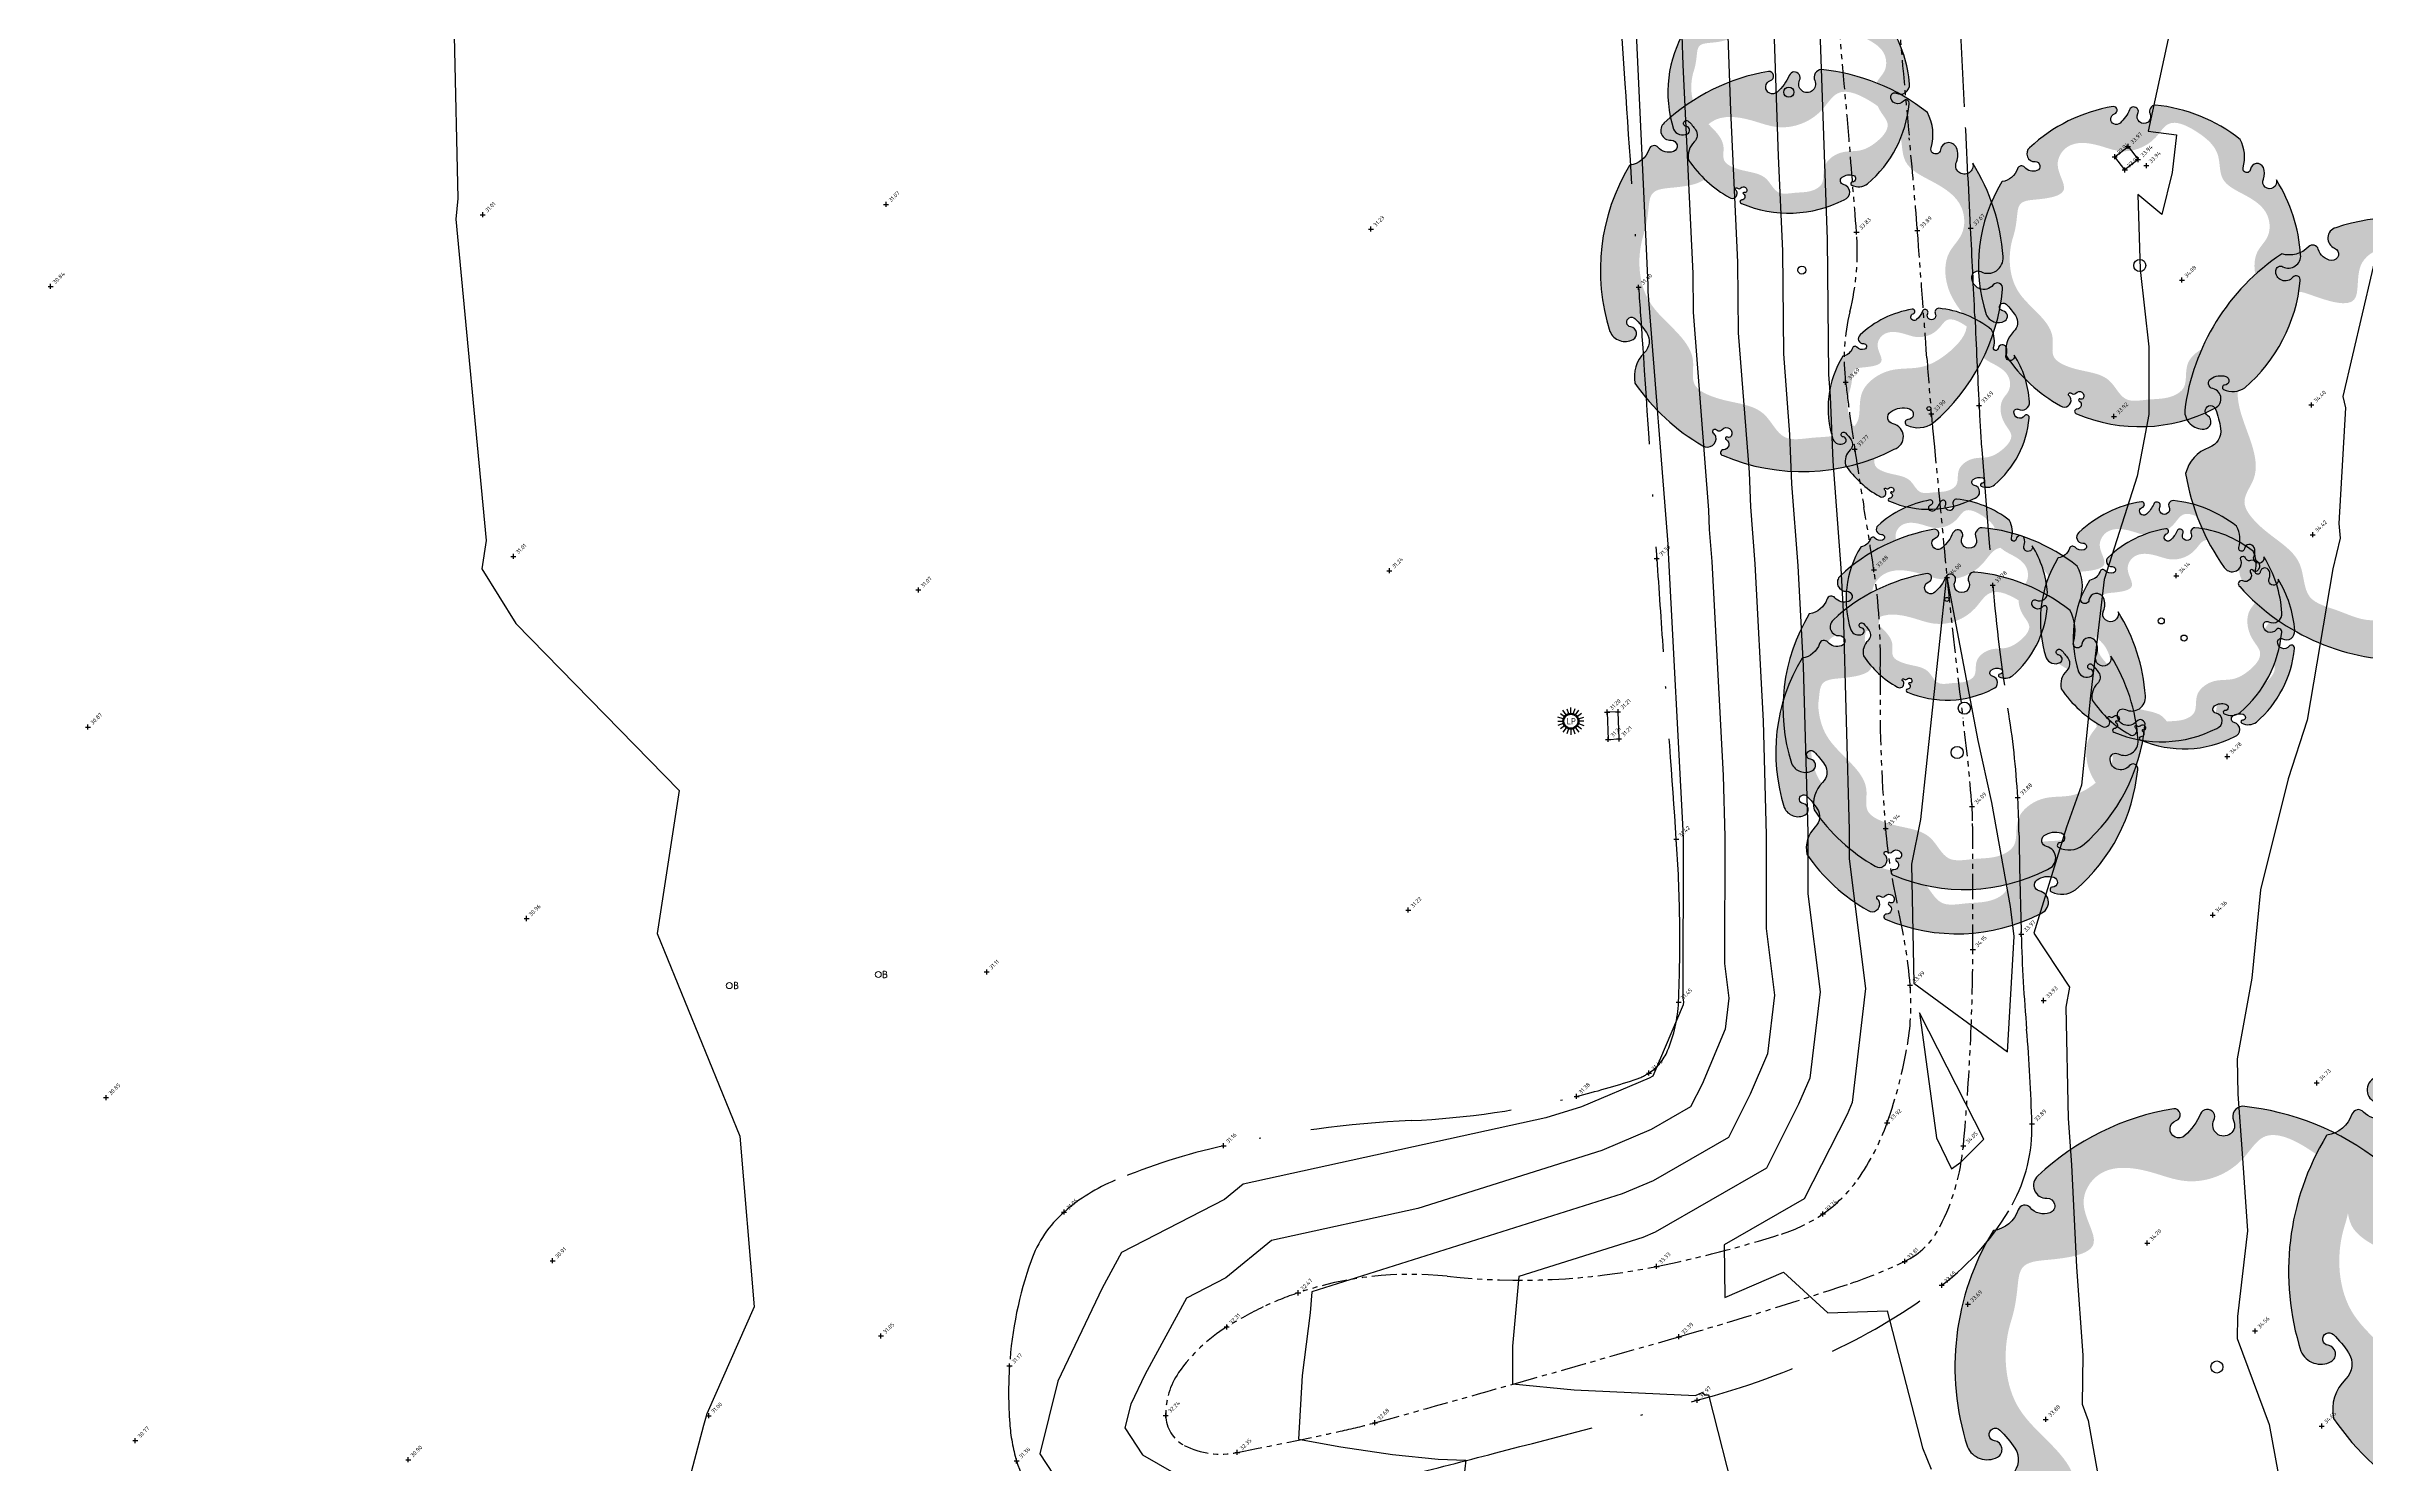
# Model space of a CAD drawing. Header units: metres. Extents: x 246075 to 247503, y 7418632 to 7419642.
# Drawn here: x 246626.3 to 246741.4, y 7418872.9 to 7418943.2 of the extents above; entities that cross this region are included whole.
import ezdxf
from ezdxf.enums import TextEntityAlignment as Align

# ---------------------------------------------------------------- set-up
doc = ezdxf.new("R2010")
doc.units = ezdxf.units.M
doc.linetypes.add('DASHDOT', pattern=[10, 5, -2.5, 0, -2.5])
doc.linetypes.add('PHANTOM', pattern=[2.5, 1.25, -0.25, 0.25, -0.25, 0.25, -0.25])
for name, color, linetype in [('102_TOP_OF_BANK', 37, 'PHANTOM'), ('102_TOP_OF_BANK-L', 37, 'PHANTOM'), ('102_TOP_OF_BANK-S', 37, 'PHANTOM'), ('103_TOE_OF_BATTER', 37, 'DASHDOT'), ('103_TOE_OF_BATTER-L', 37, 'DASHDOT'), ('103_TOE_OF_BATTER-S', 37, 'DASHDOT'), ('104_EXISTING_SURFACE-L', 35, 'Continuous'), ('104_EXISTING_SURFACE-S', 35, 'Continuous'), ('201_SINGLE_TREE-H', 63, 'Continuous'), ('201_SINGLE_TREE-S', 96, 'Continuous'), ('EX-BOLLARD_(SLS)', 89, 'Continuous'), ('Surface_Contours_Major', 4, 'Continuous'), ('Surface_Contours_Minor', 253, 'Continuous')]:
    doc.layers.add(name, color=color, linetype=linetype)
for name, color, linetype, true_color in [('762_UNCLASSIFIED_PIT', 7, 'Continuous', 0xff64ac), ('762_UNCLASSIFIED_PIT-L', 7, 'Continuous', 0xff64ac), ('762_UNCLASSIFIED_PIT-S', 7, 'Continuous', 0xff64ac), ('EX-ELECT_PIT_(SLS)', 7, 'Continuous', 0xffa500), ('EX-LIGHT_(SLS)', 7, 'Continuous', 0xffa500)]:
    doc.layers.add(name, color=color, linetype=linetype, true_color=true_color)
doc.styles.add('ISO', font='iso.shx')
doc.styles.add('ISO2.5', font='isocp.shx', dxfattribs={"height": 2.5})

# ---------------------------------------------------------------- blocks, each defined once
blk = doc.blocks.new('201T')
at = {"layer": '201_SINGLE_TREE-S'}
blk.add_circle((0, 0), 0.5, dxfattribs=at)
blk = doc.blocks.new('201C')
at = {"layer": '201_SINGLE_TREE-H', "transparency": 33554534}
h = blk.add_hatch(color=256, dxfattribs=at)
h.paths.add_polyline_path([(-0.3717, -0.3344, 0.222926), (0.0196, -0.4996, 0.770799), (0.0439, -0.4417, -0.650302), (0.0511, -0.4116, -0.234737), (0.0964, -0.4247, -0.847312), (0.0816, -0.4475, 0.78443), (0.0732, -0.4583, 0.276934), (0.1352, -0.4813, 0.193599), (0.4309, -0.2536, 0.800435), (0.4144, -0.2337, -0.75216), (0.3757, -0.1925, -0.528914), (0.4006, -0.1909, 0.594112), (0.4663, -0.1804, 0.123805), (0.4962, 0.0616, -1.41759), (0.4607, 0.0811, 0.206906), (0.4758, 0.1133, 0.759729), (0.4374, 0.1252, -1.073307), (0.4187, 0.1392, 0.194379), (0.4474, 0.2231, 0.144612), (0.2544, 0.4304, 0.53339), (0.2277, 0.4128, -1.592592), (0.1939, 0.4293, 1.030038), (0.1758, 0.4513, -0.10361), (0.1314, 0.4262, -1.238487), (0.1282, 0.4593, 0.884725), (0.1336, 0.4818, 0.147549), (-0.1551, 0.4753, 0.71725), (-0.1579, 0.4291, -0.864032), (-0.1646, 0.4015, -0.310704), (-0.1946, 0.4266, 0.58143), (-0.2167, 0.4321, -0.281558), (-0.2766, 0.4162), (-0.2775, 0.4159, 0.217121), (-0.4959, 0.0634), (-0.4959, 0.0634, 0.440011), (-0.4522, 0.021, 0.723973), (-0.4442, 0.0516, -1.384648), (-0.4262, 0.0659, -0.051107), (-0.4149, 0.0223, -0.361502), (-0.441, -0.0208, 0.256822), (-0.4937, -0.0791, 0.116166), (-0.4065, -0.2911, 0.67803), (-0.3682, -0.2843, 0.170035), (-0.3696, -0.274, -1.054701), (-0.3596, -0.2696, 0.431903), (-0.3468, -0.2749, -0.910728), (-0.3329, -0.2993, -0.42046), (-0.3418, -0.2976, 1.007885), (-0.3479, -0.3018, -0.766634), (-0.3646, -0.3216, 0.938602), (-0.3717, -0.3344)])
edge = h.paths.add_edge_path(flags=16)
edge.add_spline(control_points=[(-0.3177, 0.2468), (-0.303, 0.2628), (-0.2856, 0.2893), (-0.256, 0.3411), (-0.1928, 0.3155), (-0.0921, 0.286), (-0.1162, 0.3941), (-0.0359, 0.4462), (0.0392, 0.3985), (0.1028, 0.3299), (0.1957, 0.3214), (0.2784, 0.3804), (0.3442, 0.2961), (0.3785, 0.2147), (0.3303, 0.1307), (0.3915, 0.0592), (0.4378, -0.0139), (0.4055, -0.0919), (0.3459, -0.1091), (0.3102, -0.1666), (0.3057, -0.2282), (0.3286, -0.3091), (0.2408, -0.3447), (0.1647, -0.3496), (0.103, -0.3142), (0.0463, -0.3153), (0.0047, -0.3356), (-0.0139, -0.3682), (-0.0327, -0.4069), (-0.0927, -0.4151), (-0.1463, -0.3868), (-0.23, -0.3665), (-0.2245, -0.2773), (-0.2864, -0.2294), (-0.3344, -0.1941), (-0.3737, -0.1409), (-0.3276, -0.0866), (-0.344, -0.0009), (-0.3866, 0.0828), (-0.3665, 0.1796), (-0.3359, 0.2271), (-0.3177, 0.2468)], knot_values=[0, 0, 0, 0, 0.064972, 0.101243, 0.15652, 0.245586, 0.324463, 0.387907, 0.486094, 0.554514, 0.671826, 0.728629, 0.823661, 0.919885, 0.989953, 1.075257, 1.171704, 1.23593, 1.293575, 1.346478, 1.426142, 1.479146, 1.570817, 1.644481, 1.712561, 1.774901, 1.807, 1.846291, 1.885582, 1.928182, 2.007036, 2.074591, 2.151638, 2.226455, 2.293426, 2.340744, 2.397548, 2.47317, 2.587294, 2.673595, 2.754259, 2.754259, 2.754259, 2.754259], degree=3, periodic=0)
at = {"layer": '201_SINGLE_TREE-S'}
blk.add_lwpolyline([(-0.3717, -0.3344, 0.222926), (0.0196, -0.4996, 0.770799), (0.0439, -0.4417, -0.650302), (0.0511, -0.4116, -0.234737), (0.0964, -0.4247, -0.847312), (0.0816, -0.4475, 0.78443), (0.0732, -0.4583, 0.276934), (0.1352, -0.4813, 0.193599), (0.4309, -0.2536, 0.800435), (0.4144, -0.2337, -0.75216), (0.3757, -0.1925, -0.528914), (0.4006, -0.1909, 0.594112), (0.4663, -0.1804, 0.123805), (0.4962, 0.0616, -1.41759), (0.4607, 0.0811, 0.206906), (0.4758, 0.1133, 0.759729), (0.4374, 0.1252, -1.073307), (0.4187, 0.1392, 0.194379), (0.4474, 0.2231, 0.144612), (0.2544, 0.4304, 0.53339), (0.2277, 0.4128, -1.592592), (0.1939, 0.4293, 1.030038), (0.1758, 0.4513, -0.10361), (0.1314, 0.4262, -1.238487), (0.1282, 0.4593, 0.884725), (0.1336, 0.4818, 0.147549), (-0.1551, 0.4753, 0.71725), (-0.1579, 0.4291, -0.864032), (-0.1646, 0.4015, -0.310704), (-0.1946, 0.4266, 0.58143), (-0.2167, 0.4321, -0.281558), (-0.2766, 0.4162), (-0.2775, 0.4159, 0.217121), (-0.4959, 0.0634), (-0.4959, 0.0634, 0.440011), (-0.4522, 0.021, 0.723973), (-0.4442, 0.0516, -1.384648), (-0.4262, 0.0659, -0.051107), (-0.4149, 0.0223, -0.361502), (-0.441, -0.0208, 0.256822), (-0.4937, -0.0791, 0.116166), (-0.4065, -0.2911, 0.67803), (-0.3682, -0.2843, 0.170035), (-0.3696, -0.274, -1.054701), (-0.3596, -0.2696, 0.431903), (-0.3468, -0.2749, -0.910728), (-0.3329, -0.2993, -0.42046), (-0.3418, -0.2976, 1.007885), (-0.3479, -0.3018, -0.766634), (-0.3646, -0.3216, 0.938602), (-0.3717, -0.3344)], format="xyb", dxfattribs=at)
blk = doc.blocks.new('CROSS')
at = {"color": 0, "linetype": 'Continuous'}
for p, q in [((-0.5, 0), (0.5, 0)), ((0, -0.5), (0, 0.5))]:
    blk.add_line(p, q, dxfattribs=at)
blk = doc.blocks.new('BOLR')
at = {"color": 0, "linetype": 'Continuous', "lineweight": 13}
for p, q in [((0.34, 0.17), (0.25, 0.17)), ((0.25, 0.17), (0.25, -0.16)), ((0.34, 0.02), (0.25, 0.02)), ((0.25, 0.02), (0.26, 0.02)), ((0.39, 0.15), (0.34, 0.17)), ((0.34, 0.02), (0.39, 0.04)), ((0.38, 0.01), (0.34, 0.02)), ((0.42, -0.03), (0.38, 0.01)), ((0.41, 0.1), (0.39, 0.15)), ((0.39, 0.04), (0.41, 0.1)), ((0.25, -0.16), (0.34, -0.16)), ((0.25, -0.16), (0.26, -0.16)), ((0.34, -0.16), (0.38, -0.15)), ((0.38, -0.15), (0.42, -0.11)), ((0.43, -0.07), (0.42, -0.03)), ((0.42, -0.11), (0.43, -0.07))]:
    blk.add_line(p, q, dxfattribs=at)
blk.add_circle((0, 0), 0.15, dxfattribs=at)
blk = doc.blocks.new('LP')
at = {"layer": 'EX-LIGHT_(SLS)', "color": 0}
for p, q in [((-0.38, 0.12), (-0.65, 0.21)), ((-0.65, 0), (-0.4, 0)), ((-0.52, 0.38), (-0.32, 0.23)), ((-0.23, 0.32), (-0.4, 0.55)), ((-0.2, 0.62), (-0.12, 0.38)), ((0, 0.4), (0, 0.68)), ((0.2, 0.62), (0.12, 0.38)), ((0.23, 0.32), (0.4, 0.55)), ((0.52, 0.38), (0.32, 0.23)), ((0.38, 0.12), (0.65, 0.21)), ((-0.38, -0.12), (-0.65, -0.21)), ((-0.32, -0.23), (-0.52, -0.38)), ((-0.23, -0.32), (-0.4, -0.55)), ((-0.12, -0.38), (-0.2, -0.62)), ((0, -0.4), (0, -0.68)), ((0.12, -0.38), (0.2, -0.62)), ((0.23, -0.32), (0.4, -0.55)), ((0.32, -0.23), (0.52, -0.38)), ((0.38, -0.12), (0.65, -0.21)), ((0.65, 0), (0.4, 0))]:
    blk.add_line(p, q, dxfattribs=at)
for radius in [0.396, 0.349]:
    blk.add_circle((0, 0), radius, dxfattribs=at)
at = {"layer": 'EX-LIGHT_(SLS)', "color": 0, "style": 'ISO'}
blk.add_text('LP', height=0.315, dxfattribs=at).set_placement((0.02, 0), align=Align.MIDDLE_CENTER)

msp = doc.modelspace()

# ---------------------------------------------------------------- linework, layer by layer
at = {"layer": '102_TOP_OF_BANK'}
for points in [[(246715.19, 7418944.92, -0.000988), (246715.74, 7418938.62, -0.001357), (246716.11, 7418934.02, -0.081479), (246715.78, 7418930.06, 0.092879), (246715.57, 7418926.57, 0.002972), (246715.77, 7418924.99, 0.002681), (246716.02, 7418923.25, 0.005121), (246716.48, 7418920.35, -0.004816), (246716.97, 7418917.26, -0.042133), (246717.29, 7418912.3, 0.026488), (246717.55, 7418904.42, 0.035461), (246718.16, 7418900.51, -0.035809), (246718.77, 7418896.64, -0.062503), (246718.65, 7418893.75, -0.044368), (246717.63, 7418889.81, -0.068321), (246716.17, 7418887, -0.089297), (246714.44, 7418885.29, -0.073336), (246712.39, 7418884.29, -0.025938), (246706.19, 7418882.68, -0.077441), (246695.8, 7418882.19, 0.108808), (246688.41, 7418881.37, 0.029754), (246686.68, 7418880.67, 0.026977), (246684.87, 7418879.68, 0.103466), (246682.48, 7418877.41, 0.156865), (246681.84, 7418875.29, 0.275264), (246682.76, 7418873.8, 0.173611), (246685.39, 7418873.45)], [(246685.39, 7418873.45, 0.004877), (246690.5, 7418874.5, 0.01433), (246692.22, 7418874.92, 0.001489), (246699.07, 7418876.84, 0.001237), (246707.3, 7418879.19, 0.010361), (246715.81, 7418881.84, 0.031749), (246718.5, 7418882.93, 0.164546), (246720.25, 7418884.65, 0.094628), (246721.41, 7418888.67, 0.010791), (246721.76, 7418893.68, 0.011457), (246721.88, 7418898.41, 0.002103), (246721.87, 7418904.79, 0.018556), (246721.84, 7418905.51, 0.011873), (246721.39, 7418909.9, -0.007486), (246720.6, 7418916.87, -0.000407), (246719.93, 7418923.8, -0.002374), (246719.82, 7418924.99, -0.003906), (246719.6, 7418927.77, 0.001717), (246719.13, 7418934.1, 0.004914), (246718.73, 7418938.7, -0.003568), (246718.16, 7418945.05, -0.040433)]]:
    msp.add_lwpolyline(points, format="xyb", dxfattribs=at)
at = {"layer": '103_TOE_OF_BATTER'}
for points in [[(246704.35, 7418945.35, 0.000145), (246704.62, 7418941.4, 0.000057), (246705.3, 7418931.28, 0.000011), (246705.49, 7418928.48, 0.000003), (246706.2, 7418917.81, 0.000938), (246706.52, 7418913.18, -0.000466), (246707.17, 7418903.88, -0.014093), (246707.34, 7418899.9, -0.013716), (246707.28, 7418895.8, -0.088396), (246706.74, 7418893.39, -0.15409), (246705.81, 7418892.28, -0.062874), (246705.08, 7418891.94, -0.017023), (246702.22, 7418891.12, -0.049975), (246694.01, 7418889.92, 0.044159), (246684.71, 7418888.67, 0.043114), (246679.34, 7418886.96, 0.08176), (246676.8, 7418885.38, 0.127836), (246675.16, 7418882.96, 0.069246), (246674.09, 7418877.74, 0.035212), (246674.1, 7418874.89, 0.053286), (246674.44, 7418873.03, 0.125425), (246676.22, 7418870.06, 0.198698)], [(246693.68, 7418872.27, 0.00234), (246698.15, 7418873.41, 0.00104), (246708.2, 7418876.04, 0.045327), (246714.92, 7418878.48, 0.051309), (246720.34, 7418881.75, 0.104723), (246723.83, 7418885.74, 0.135064), (246724.81, 7418889.76, 0.014363), (246724.55, 7418894.45, -0.014276), (246724.28, 7418899.17, -0.00349), (246724.17, 7418904.23, 0.010281), (246724.11, 7418905.95, 0.026732), (246723.62, 7418910.39, -0.019395), (246722.87, 7418916.49, -0.002165), (246722.32, 7418923.23, -0.00671), (246722.19, 7418925.41, -0.001171), (246721.98, 7418929.84, 0.001184), (246721.77, 7418934.22, 0.000311), (246721.47, 7418940.23, 0.000353), (246721.2, 7418945.54, 0.005926)]]:
    msp.add_lwpolyline(points, format="xyb", dxfattribs=at)
at = {"layer": '762_UNCLASSIFIED_PIT'}
for p, q in [((246704.28, 7418910.21), (246703.74, 7418910.19)), ((246703.74, 7418910.19), (246703.79, 7418908.84)), ((246704.33, 7418908.86), (246704.28, 7418910.21)), ((246703.79, 7418908.84), (246704.33, 7418908.86))]:
    msp.add_line(p, q, dxfattribs=at)
at = {"layer": 'EX-ELECT_PIT_(SLS)'}
for p, q in [((246728.92, 7418937.76), (246729.58, 7418938.27)), ((246729.42, 7418937.1), (246728.92, 7418937.76)), ((246729.58, 7418938.27), (246730.08, 7418937.62)), ((246730.08, 7418937.62), (246729.42, 7418937.1))]:
    msp.add_line(p, q, dxfattribs=at)
at = {"layer": 'Surface_Contours_Major'}
for points, elevation in [([(246646.36, 7418951.85), (246646.73, 7418935.69), (246646.62, 7418934.66), (246648.12, 7418918.71), (246647.92, 7418917.3), (246649.6, 7418914.59), (246657.71, 7418906.31), (246656.61, 7418899.2), (246660.71, 7418889.15), (246661.42, 7418880.67), (246659.07, 7418875.37), (246658.91, 7418874.78), (246657.47, 7418869.34)], 31), ([(246707.4, 7418945.23), (246707.5, 7418942.32), (246707.99, 7418931.96), (246708, 7418930.04), (246708.77, 7418920.21), (246708.8, 7418919.25), (246708.93, 7418917.67), (246709.49, 7418907.04), (246709.57, 7418904), (246709.56, 7418897.72), (246709.78, 7418895.99), (246709.6, 7418894.46), (246708.45, 7418891.73), (246707.88, 7418890.61), (246705.92, 7418889.48), (246703.48, 7418888.44), (246694.34, 7418885.56), (246687.09, 7418883.97), (246684.83, 7418882.11), (246682.87, 7418881.1), (246680.82, 7418877.33), (246680.11, 7418875.84), (246679.82, 7418874.67), (246680.69, 7418873.33), (246685.47, 7418870.59)], 32), ([(246711.97, 7418945.05), (246712.22, 7418937.78), (246712.44, 7418933.09), (246712.48, 7418927.98), (246712.79, 7418923.97), (246712.89, 7418921.52), (246713.2, 7418917.45), (246713.47, 7418912.47), (246713.69, 7418904.22), (246713.69, 7418901.18), (246714.3, 7418896.31), (246713.8, 7418892.03), (246713.24, 7418890.73), (246711.64, 7418887.56), (246706.12, 7418884.38), (246705.51, 7418884.12), (246699.35, 7418882.18), (246699.05, 7418878.72), (246699.04, 7418876.85), (246702.1, 7418876.55), (246708.13, 7418876.28), (246708.45, 7418876.42), (246708.58, 7418876.3), (246708.76, 7418876.31), (246709, 7418875.4), (246710.82, 7418868.25)], 33), ([(246731.7, 7418944.22), (246730.58, 7418939.03), (246731.98, 7418938.84), (246731.77, 7418936.98), (246731.25, 7418934.89), (246730.06, 7418935.88), (246730.18, 7418932.16), (246730.61, 7418928.33), (246730.61, 7418924.97), (246730.04, 7418921.91), (246728.39, 7418916.78), (246727.71, 7418911), (246727.27, 7418906.57), (246726.53, 7418904.49), (246724.91, 7418899.23), (246726.68, 7418896.54), (246726.5, 7418895.55), (246726.61, 7418890.02), (246726.77, 7418887.73), (246727.02, 7418882.64), (246727.33, 7418878.28), (246727.3, 7418875.85), (246727.6, 7418875.04), (246728.32, 7418871.04)], 34)]:
    msp.add_lwpolyline(points, dxfattribs=dict(at, elevation=elevation))
at = {"layer": 'Surface_Contours_Major', "elevation": 34}
for points in [[(246720.58, 7418916.91), (246720.56, 7418916.88), (246720.54, 7418916.64), (246719.29, 7418904.87), (246718.83, 7418902.65), (246718.96, 7418896.74), (246723.6, 7418893.33), (246723.93, 7418899.06), (246723.75, 7418900.55), (246722.83, 7418905.7), (246722.15, 7418908.78), (246720.61, 7418916.87), (246720.61, 7418916.91), (246720.59, 7418916.97)], [(246722.43, 7418889), (246719.23, 7418895.26), (246720.08, 7418889.07), (246720.83, 7418887.53), (246721.28, 7418887.86)]]:
    msp.add_lwpolyline(points, close=True, dxfattribs=at)
at = {"layer": 'Surface_Contours_Minor'}
for points, elevation in [([(246709.68, 7418945.14), (246709.86, 7418940.05), (246710.21, 7418932.53), (246710.24, 7418929.01), (246710.78, 7418922.09), (246710.85, 7418920.38), (246711.07, 7418917.56), (246711.48, 7418909.75), (246711.63, 7418904.11), (246711.62, 7418899.45), (246712.04, 7418896.15), (246711.7, 7418893.24), (246710.84, 7418891.23), (246709.76, 7418889.08), (246706.02, 7418886.93), (246704.49, 7418886.28), (246689.09, 7418881.42), (246689, 7418880.38), (246688.61, 7418877.26), (246688.43, 7418874.1), (246690.52, 7418873.72), (246693.09, 7418873.35), (246695.36, 7418873.12), (246696.73, 7418873.06), (246696.23, 7418868.76)], 32.5), ([(246714.26, 7418944.96), (246714.58, 7418935.5), (246714.66, 7418933.66), (246714.72, 7418926.95), (246714.81, 7418925.86), (246714.93, 7418922.65), (246715.34, 7418917.34), (246715.45, 7418915.19), (246715.75, 7418904.33), (246715.75, 7418902.91), (246716.56, 7418896.48), (246715.89, 7418890.82), (246715.64, 7418890.22), (246713.52, 7418886.03), (246709.55, 7418883.75), (246709.58, 7418881.14), (246712.48, 7418882.39), (246714.68, 7418880.37), (246717.63, 7418880.47), (246719.39, 7418873.67), (246719.81, 7418872.62)], 33.5), ([(246705.14, 7418944.6), (246705.76, 7418931.4), (246705.76, 7418931.07), (246706.76, 7418918.33), (246706.76, 7418918.12), (246706.79, 7418917.78), (246707.5, 7418904.32), (246707.51, 7418903.89), (246707.5, 7418895.99), (246707.52, 7418895.82), (246707.51, 7418895.67), (246706.05, 7418892.24), (246706, 7418892.13), (246705.82, 7418892.03), (246702.46, 7418890.61), (246700.7, 7418890.05), (246685.68, 7418886.76), (246684.76, 7418886), (246679.65, 7418883.37), (246678.69, 7418881.6), (246676.49, 7418876.99), (246675.6, 7418873.38), (246678.3, 7418869.25)], 31.5), ([(246742.16, 7418934.06), (246740.24, 7418925.86), (246740.36, 7418925.29), (246740.04, 7418919.56), (246740.1, 7418918.83), (246739.74, 7418917.31), (246738.46, 7418909.79), (246737.53, 7418906.89), (246736.15, 7418901.38), (246735.72, 7418896.99), (246735, 7418892.98), (246735.03, 7418891.23), (246735.24, 7418888.29), (246735.51, 7418884.44), (246735.01, 7418880.19), (246734.99, 7418879.11), (246736.58, 7418874.83), (246737.02, 7418872.4)], 34.5)]:
    msp.add_lwpolyline(points, dxfattribs=dict(at, elevation=elevation))

# ---------------------------------------------------------------- block references
at = {"layer": '102_TOP_OF_BANK-S', "xscale": 0.25, "yscale": 0.25, "zscale": 0.25}
for p in [(246716.11, 7418934.02), (246719.13, 7418934.1), (246715.57, 7418926.57), (246719.82, 7418924.99), (246716.02, 7418923.25), (246716.97, 7418917.26), (246720.6, 7418916.87), (246721.84, 7418905.51), (246717.55, 7418904.42), (246721.88, 7418898.41), (246718.77, 7418896.64), (246717.63, 7418889.81), (246721.41, 7418888.67), (246714.44, 7418885.29), (246706.19, 7418882.68), (246718.5, 7418882.93), (246688.41, 7418881.37), (246684.87, 7418879.68), (246707.3, 7418879.19), (246681.84, 7418875.29), (246692.22, 7418874.92), (246685.39, 7418873.45)]:
    msp.add_blockref('CROSS', p, dxfattribs=at)
at = {"layer": '103_TOE_OF_BATTER-S', "xscale": 0.25, "yscale": 0.25, "zscale": 0.25}
for p in [(246721.77, 7418934.22), (246705.3, 7418931.28), (246722.19, 7418925.41), (246706.2, 7418917.81), (246722.87, 7418916.49), (246724.11, 7418905.95), (246707.17, 7418903.88), (246724.28, 7418899.17), (246707.28, 7418895.8), (246705.81, 7418892.28), (246702.22, 7418891.12), (246724.81, 7418889.76), (246684.71, 7418888.67), (246676.8, 7418885.38), (246720.34, 7418881.75), (246674.09, 7418877.74), (246708.2, 7418876.04), (246674.44, 7418873.03)]:
    msp.add_blockref('CROSS', p, dxfattribs=at)
at = {"layer": '104_EXISTING_SURFACE-S', "xscale": 0.25, "yscale": 0.25, "zscale": 0.25}
for p in [(246730.49, 7418937.32), (246667.97, 7418935.39), (246647.96, 7418934.88), (246692.02, 7418934.17), (246626.52, 7418931.32), (246732.25, 7418931.64), (246738.68, 7418925.44), (246728.88, 7418924.87), (246738.74, 7418919), (246649.48, 7418917.92), (246692.94, 7418917.21), (246731.97, 7418916.96), (246669.57, 7418916.26), (246628.37, 7418909.45), (246734.5, 7418907.99), (246650.13, 7418899.95), (246693.87, 7418900.37), (246733.78, 7418900.12), (246672.96, 7418897.3), (246725.39, 7418895.88), (246738.94, 7418891.79), (246629.27, 7418891.06), (246730.53, 7418883.84), (246651.42, 7418882.96), (246721.64, 7418880.8), (246667.71, 7418879.23), (246735.88, 7418879.48), (246659.17, 7418875.27), (246725.5, 7418875.09), (246739.19, 7418874.76), (246630.72, 7418874.04), (246644.26, 7418873.09)]:
    msp.add_blockref('CROSS', p, dxfattribs=at)
at = {"layer": '201_SINGLE_TREE-S', "rotation": 25}
for name, p, xscale, yscale, zscale in [('201C', (246712.75, 7418940.96), 12, 12, 12), ('201C', (246713.4, 7418932.13), 20, 20, 20), ('201C', (246730.16, 7418932.36), 16, 16, 16), ('201T', (246712.75, 7418940.96), 0.5, 0.5, 0.5), ('201T', (246713.4, 7418932.13), 0.4, 0.4, 0.4), ('201T', (246730.16, 7418932.36), 0.6, 0.6, 0.6), ('201C', (246719.7, 7418925.26), 10, 10, 10), ('201T', (246719.7, 7418925.26), 0.2, 0.2, 0.2), ('201C', (246721.46, 7418910.39), 18, 18, 18), ('201C', (246720.59, 7418915.79), 10, 10, 10), ('201C', (246731.23, 7418914.72), 12, 12, 12), ('201C', (246732.36, 7418913.87), 11, 11, 11), ('201C', (246721.1, 7418908.19), 18, 18, 18), ('201T', (246720.59, 7418915.79), 0.2, 0.2, 0.2), ('201T', (246731.23, 7418914.72), 0.3, 0.3, 0.3), ('201T', (246732.36, 7418913.87), 0.3, 0.3, 0.3), ('201T', (246721.46, 7418910.39), 0.6, 0.6, 0.6), ('201T', (246721.1, 7418908.19), 0.6, 0.6, 0.6), ('201C', (246750.54, 7418882.43), 26, 26, 26), ('201C', (246733.99, 7418877.69), 26, 26, 26), ('201T', (246733.99, 7418877.69), 0.6, 0.6, 0.6)]:
    msp.add_blockref(name, p, dxfattribs=dict(at, xscale=xscale, yscale=yscale, zscale=zscale))
at = {"layer": '201_SINGLE_TREE-S', "xscale": 22, "yscale": 22, "zscale": 22}
msp.add_blockref('201C', (246743.3, 7418923.78), dxfattribs=at)
at = {"layer": '762_UNCLASSIFIED_PIT-S', "xscale": 0.25, "yscale": 0.25, "zscale": 0.25}
for p in [(246703.74, 7418910.19), (246704.28, 7418910.21), (246704.33, 7418908.86), (246703.79, 7418908.84)]:
    msp.add_blockref('CROSS', p, dxfattribs=at)
at = {"layer": 'EX-BOLLARD_(SLS)'}
for p in [(246660.19, 7418896.62), (246667.58, 7418897.17)]:
    msp.add_blockref('BOLR', p, dxfattribs=at)
at = {"layer": 'EX-ELECT_PIT_(SLS)', "xscale": 0.25, "yscale": 0.25, "zscale": 0.25}
for p in [(246728.92, 7418937.76), (246729.58, 7418938.27), (246730.08, 7418937.62), (246729.42, 7418937.1)]:
    msp.add_blockref('CROSS', p, dxfattribs=at)
at = {"layer": 'EX-LIGHT_(SLS)'}
msp.add_blockref('LP', (246701.94, 7418909.74), dxfattribs=at)

# ---------------------------------------------------------------- texts
at = {"layer": '102_TOP_OF_BANK-L', "style": 'ISO2.5'}
for s, p in [('33.83', (246716.28, 7418934.19)), ('33.89', (246719.3, 7418934.26)), ('33.69', (246715.73, 7418926.73)), ('33.90', (246719.99, 7418925.16)), ('33.77', (246716.19, 7418923.42)), ('33.88', (246717.14, 7418917.42)), ('34.00', (246720.77, 7418917.04)), ('34.09', (246722.01, 7418905.67)), ('33.94', (246717.71, 7418904.59)), ('34.15', (246722.05, 7418898.58)), ('33.99', (246718.94, 7418896.8)), ('33.92', (246717.8, 7418889.97)), ('34.05', (246721.58, 7418888.83)), ('33.74', (246714.6, 7418885.46)), ('33.33', (246706.35, 7418882.85)), ('33.81', (246718.67, 7418883.1)), ('32.47', (246688.58, 7418881.54)), ('32.31', (246685.04, 7418879.85)), ('33.39', (246707.47, 7418879.36)), ('32.24', (246682.01, 7418875.46)), ('32.68', (246692.39, 7418875.09)), ('32.35', (246685.56, 7418873.61))]:
    msp.add_text(s, height=0.2, rotation=45, dxfattribs=at).set_placement(p, align=Align.MIDDLE_LEFT)
at = {"layer": '103_TOE_OF_BATTER-L', "style": 'ISO2.5'}
for s, p in [('33.67', (246721.94, 7418934.39)), ('31.40', (246705.46, 7418931.45)), ('33.69', (246722.35, 7418925.58)), ('31.36', (246706.37, 7418917.98)), ('33.78', (246723.03, 7418916.66)), ('33.88', (246724.28, 7418906.12)), ('31.42', (246707.34, 7418904.04)), ('33.97', (246724.45, 7418899.33)), ('31.45', (246707.44, 7418895.97)), ('31.45', (246705.98, 7418892.45)), ('31.38', (246702.38, 7418891.29)), ('33.89', (246724.98, 7418889.93)), ('31.16', (246684.88, 7418888.84)), ('31.06', (246676.97, 7418885.55)), ('33.65', (246720.51, 7418881.91)), ('31.17', (246674.25, 7418877.91)), ('32.97', (246708.36, 7418876.21)), ('31.36', (246674.61, 7418873.2))]:
    msp.add_text(s, height=0.2, rotation=45, dxfattribs=at).set_placement(p, align=Align.MIDDLE_LEFT)
at = {"layer": '104_EXISTING_SURFACE-L', "style": 'ISO2.5'}
for s, p in [('33.94', (246730.66, 7418937.49)), ('31.01', (246648.12, 7418935.05)), ('31.07', (246668.14, 7418935.56)), ('31.23', (246692.19, 7418934.33)), ('34.08', (246732.42, 7418931.81)), ('30.84', (246626.68, 7418931.49)), ('33.92', (246729.05, 7418925.03)), ('34.40', (246738.85, 7418925.61)), ('34.42', (246738.9, 7418919.17)), ('31.01', (246649.65, 7418918.09)), ('31.24', (246693.11, 7418917.38)), ('34.14', (246732.14, 7418917.13)), ('31.07', (246669.74, 7418916.42)), ('30.87', (246628.54, 7418909.62)), ('34.28', (246734.67, 7418908.16)), ('31.22', (246694.04, 7418900.53)), ('30.96', (246650.29, 7418900.11)), ('34.36', (246733.95, 7418900.29)), ('31.11', (246673.13, 7418897.47)), ('33.93', (246725.55, 7418896.05)), ('34.73', (246739.1, 7418891.95)), ('30.85', (246629.44, 7418891.23)), ('34.20', (246730.7, 7418884)), ('30.91', (246651.59, 7418883.13)), ('33.69', (246721.8, 7418880.96)), ('31.05', (246667.87, 7418879.39)), ('34.56', (246736.05, 7418879.65)), ('31.00', (246659.34, 7418875.44)), ('33.88', (246725.67, 7418875.26)), ('30.77', (246630.89, 7418874.21)), ('34.65', (246739.35, 7418874.93)), ('30.90', (246644.42, 7418873.26))]:
    msp.add_text(s, height=0.2, rotation=45, dxfattribs=at).set_placement(p, align=Align.MIDDLE_LEFT)
at = {"layer": '762_UNCLASSIFIED_PIT-L', "style": 'ISO2.5'}
for s, p in [('31.20', (246703.91, 7418910.35)), ('31.21', (246704.44, 7418910.38)), ('31.21', (246703.96, 7418909)), ('31.21', (246704.5, 7418909.03))]:
    msp.add_text(s, height=0.2, rotation=45, dxfattribs=at).set_placement(p, align=Align.MIDDLE_LEFT)
at = {"layer": 'EX-ELECT_PIT_(SLS)', "style": 'ISO2.5'}
for s, p in [('33.97', (246729.74, 7418938.44)), ('33.94', (246729.08, 7418937.92)), ('33.94', (246730.25, 7418937.79)), ('33.98', (246729.59, 7418937.27))]:
    msp.add_text(s, height=0.2, rotation=45, dxfattribs=at).set_placement(p, align=Align.MIDDLE_LEFT)

doc.saveas('drawing.dxf')
